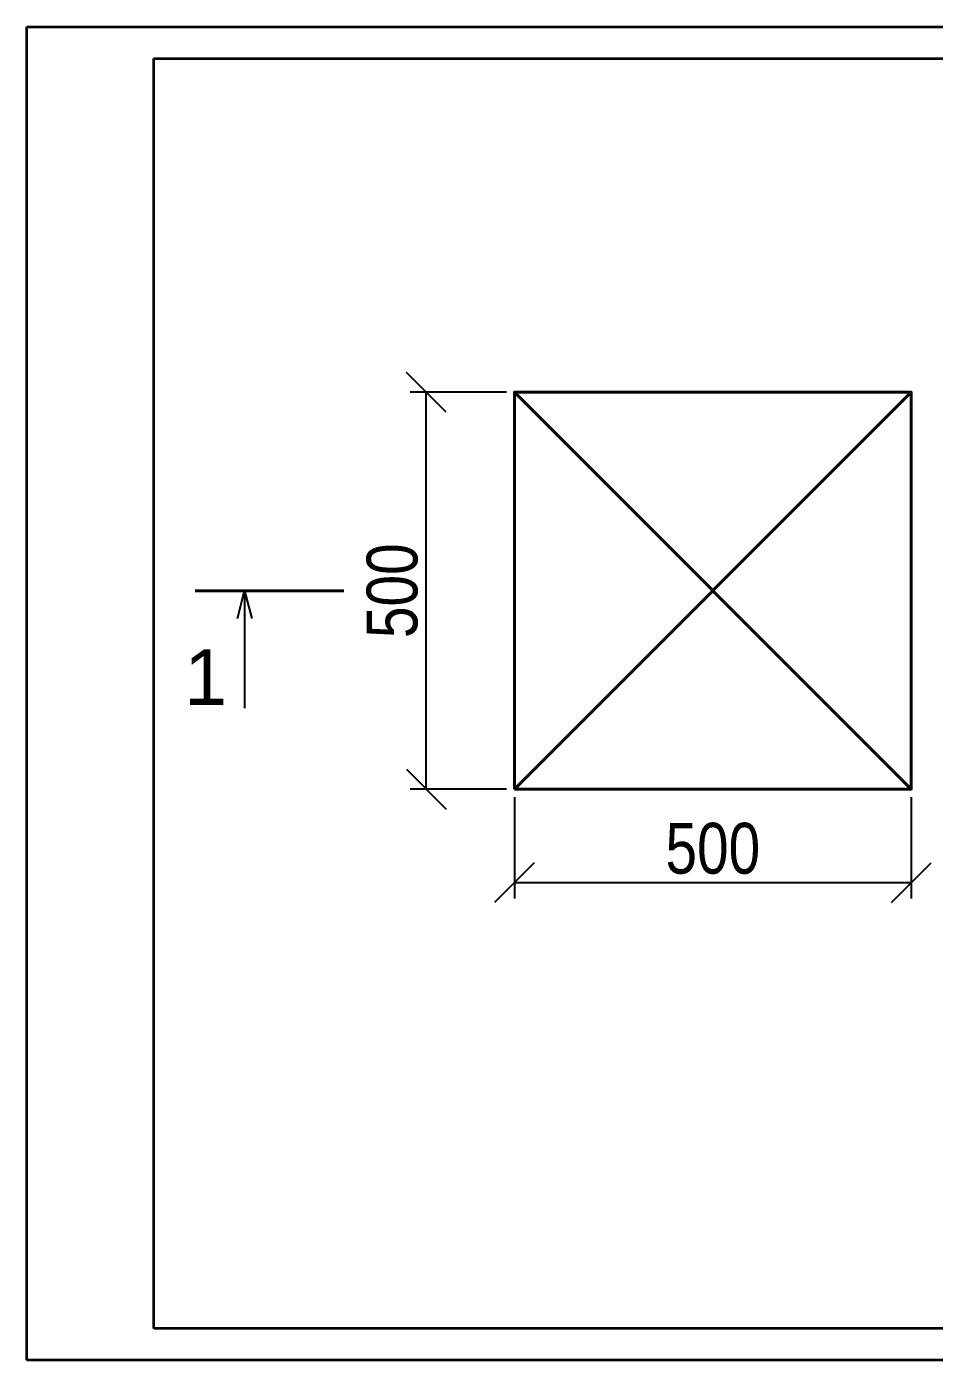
# Model space of a CAD drawing. Header units: millimetres. Extents: x 0 to 2376, y 0 to 1680.
# Drawn here: x 0 to 1143, y 0 to 1680 of the extents above; entities that cross this region are included whole.
import ezdxf

# ---------------------------------------------------------------- set-up
doc = ezdxf.new("R2010")
doc.units = ezdxf.units.MM
doc.layers.get('0').update_dxf_attribs({"lineweight": 35})
doc.layers.add('Архио', color=252, linetype='Continuous', lineweight=40)
doc.layers.add('Размеры', color=5, linetype='Continuous', lineweight=9)
doc.styles.add('H100', font='arial.ttf', dxfattribs={"height": 100})
doc.styles.add('SIMPLEX', font='Gost.ttf', dxfattribs={"width": 0.8, "oblique": 15})
doc.styles.add('Размер', font='arial.ttf', dxfattribs={"width": 0.8})
doc.dimstyles.new('1K10', dxfattribs={"dimscale": 10, "dimtxt": 3.5, "dimasz": 3.5, "dimexe": 0.7, "dimexo": 0, "dimgap": 0.5, "dimtad": 1, "dimdec": 0, "dimtxsty": 'SIMPLEX', "dimcen": 3.5, "dimadec": 0, "dimazin": 2, "dimtfac": 1, "dimtdec": 0, "dimtmove": 0, "dimatfit": 3, "dimldrblk": 'OPEN', "dimfxl": 0, "dimtolj": 1, "dimtzin": 0, "dimarcsym": 0})
doc.dimstyles.new('M 1-1_h36_(M 1-8)', dxfattribs={"dimscale": 2, "dimtxt": 32, "dimasz": 25, "dimexe": 10, "dimexo": 5, "dimgap": 5, "dimtad": 1, "dimdec": 0, "dimtxsty": 'Размер', "dimblk": 'OBLIQUE', "dimcen": 2.5, "dimadec": 0, "dimazin": 0, "dimtfac": 1, "dimtdec": 0, "dimtmove": 0, "dimatfit": 3, "dimfxl": 0, "dimarcsym": 0})

# ---------------------------------------------------------------- blocks, each defined once
blk = doc.blocks.new('A$C49AA496E')
for p, q in [((0, 0), (0, 210)), ((0, 210), (297, 210)), ((20, 5), (20, 205)), ((20, 205), (292, 205)), ((292, 5), (20, 5)), ((297, 0), (0, 0))]:
    blk.add_line(p, q)
blk = doc.blocks.new('_Oblique')
at = {"color": 0, "linetype": 'ByBlock', "lineweight": -2}
blk.add_line((-0.5, -0.5), (0.5, 0.5), dxfattribs=at)
blk = doc.blocks.new('*D28')
at = {"layer": 'Defpoints', "color": 0, "transparency": 16777216}
for p in [(614.2, 719.5), (1114.2, 719.5), (1114.2, 601.9)]:
    blk.add_point(p, dxfattribs=at)
at = {"layer": 'Размеры', "color": 0, "lineweight": -2, "transparency": 16777216}
for p, q in [((614.2, 709.5), (614.2, 581.9)), ((1114.2, 709.5), (1114.2, 581.9)), ((614.2, 601.9), (1114.2, 601.9))]:
    blk.add_line(p, q, dxfattribs=at)
at = {"layer": 'Размеры', "color": 0, "lineweight": -2, "transparency": 16777216, "xscale": 50, "yscale": 50, "zscale": 50, "rotation": 180}
blk.add_blockref('_Oblique', (614.2, 601.9), dxfattribs=at)
at = {"layer": 'Размеры', "color": 0, "lineweight": -2, "transparency": 16777216, "xscale": 50, "yscale": 50, "zscale": 50}
blk.add_blockref('_Oblique', (1114.2, 601.9), dxfattribs=at)
at = {"layer": 'Размеры', "color": 0, "transparency": 16777216, "insert": (864.2, 644.6), "char_height": 64, "attachment_point": 5, "style": 'Размер'}
blk.add_mtext('500', dxfattribs=at)
blk = doc.blocks.new('*D29')
at = {"layer": 'Defpoints', "color": 0, "transparency": 16777216}
for p in [(503.2, 1219.5), (614.2, 1219.5), (614.2, 719.5)]:
    blk.add_point(p, dxfattribs=at)
at = {"layer": 'Размеры', "color": 0, "lineweight": -2, "transparency": 16777216}
for p, q in [((604.2, 1219.5), (483.2, 1219.5)), ((503.2, 719.5), (503.2, 1219.5)), ((604.2, 719.5), (483.2, 719.5))]:
    blk.add_line(p, q, dxfattribs=at)
at = {"layer": 'Размеры', "color": 0, "lineweight": -2, "transparency": 16777216, "xscale": 50, "yscale": 50, "zscale": 50}
for p, rotation in [((503.2, 1219.5), 90), ((503.2, 719.5), 270)]:
    blk.add_blockref('_Oblique', p, dxfattribs=dict(at, rotation=rotation))
at = {"layer": 'Размеры', "color": 0, "transparency": 16777216, "insert": (460.6, 969.5), "char_height": 64, "attachment_point": 5, "rotation": 90, "style": 'Размер'}
blk.add_mtext('500', dxfattribs=at)

msp = doc.modelspace()

# ---------------------------------------------------------------- linework, layer by layer
at = {"layer": 'Архио'}
for p, q in [((614.2, 1219.5), (1114.2, 719.5)), ((614.2, 719.5), (1114.2, 1219.5)), ((212, 969.5), (399.5, 969.5))]:
    msp.add_line(p, q, dxfattribs=at)
msp.add_lwpolyline([(614.2, 719.5), (1114.2, 719.5), (1114.2, 1219.5), (614.2, 1219.5)], close=True, dxfattribs=at)

# ---------------------------------------------------------------- block references
at = {"xscale": 8, "yscale": 8, "zscale": 8}
msp.add_blockref('A$C49AA496E', (0, 0), dxfattribs=at)

# ---------------------------------------------------------------- texts
at = {"layer": 'Размеры', "style": 'H100'}
msp.add_text('1', height=70, dxfattribs=at).set_placement((198.2, 825.7))

# ---------------------------------------------------------------- dimensions: what is measured, and where the dimension line sits
at = {"layer": 'Размеры'}
dim = msp.add_linear_dim(base=(503.2, 1219.5), p1=(614.2, 719.5), p2=(614.2, 1219.5), angle=90, dimstyle='M 1-1_h36_(M 1-8)', dxfattribs=at)
dim.commit()
dim.dimension.update_dxf_attribs({"geometry": '*D29', "text_midpoint": (460.6, 969.5)})
dim = msp.add_linear_dim(base=(1114.2, 601.9), p1=(614.2, 719.5), p2=(1114.2, 719.5), dimstyle='M 1-1_h36_(M 1-8)', dxfattribs=at)
dim.commit()
dim.dimension.update_dxf_attribs({"geometry": '*D28', "text_midpoint": (864.2, 644.6)})

# ---------------------------------------------------------------- leaders
msp.add_leader([(274.5, 969.5), (274.5, 821.5)], dimstyle='1K10', override={"dimgap": 0.5, "dimtad": 0, "dimldrblk": 'Open30'}, dxfattribs=at)

doc.saveas('drawing.dxf')
